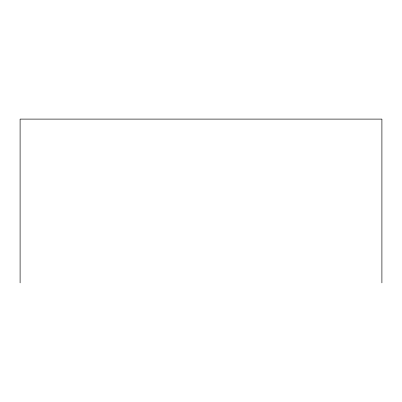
<?xml version="1.0" encoding="UTF-8"?>
<svg xmlns="http://www.w3.org/2000/svg" width="402" height="402" viewBox="0 0 402 402"><rect width="100%" height="100%" fill="white"/><g stroke="black" fill="none" stroke-linecap="round" stroke-linejoin="round"><path stroke-width="0.6" d="M381.9 282.892L381.9 119.108L20.1 119.108L20.1 282.892"/></g></svg>
